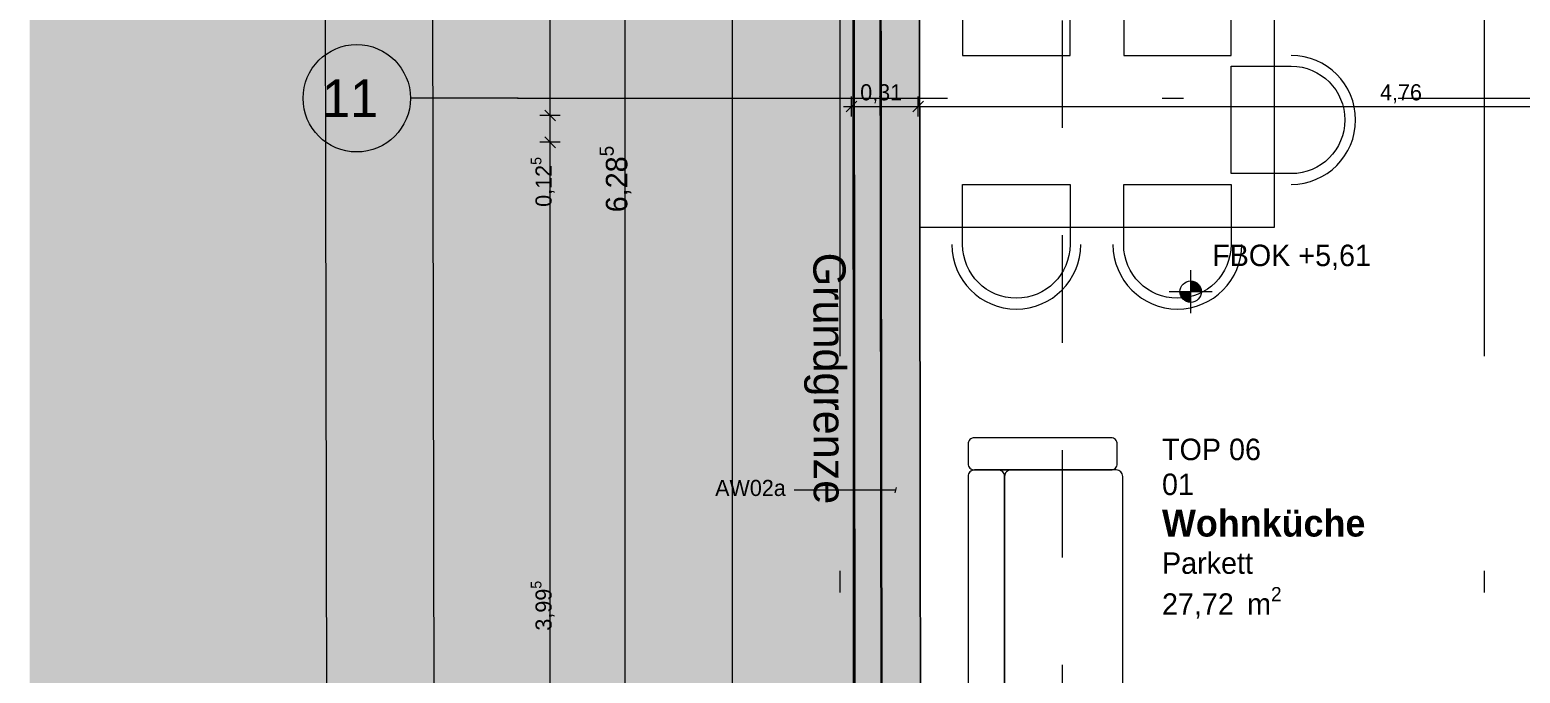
# Model space of a CAD drawing. Header units: metres. Extents: x -4 to 206, y -18 to 45.
# Drawn here: x 29.53 to 36.47, y -9.68 to -6.69 of the extents above; entities that cross this region are included whole.
import ezdxf

# ---------------------------------------------------------------- set-up
doc = ezdxf.new("R2010")
doc.units = ezdxf.units.M
doc.header["$MEASUREMENT"] = 0
doc.linetypes.add('Achse', pattern=[0.004, 0.002, -0.001, 0, -0.001])
doc.linetypes.add('Untersicht', pattern=[0.001, 0.0005, -0.0005])
for name, color, linetype in [('2._1.DG PP STG2_5_000 Achsraster', 7, 'Continuous'), ('2._1.DG PP STG2_5_110 Wand Aussen', 7, 'Continuous'), ('2._1.DG PP STG2_5_210 Decke', 7, 'Continuous'), ('2._1.DG PP STG2_5_220 Bodenaufbau', 7, 'Continuous'), ('2._1.DG PP STG2_5_510 Möblierung', 7, 'Continuous'), ('2._1.DG PP STG2_5_725 Nachbarbebauung', 7, 'Continuous'), ('2._1.DG PP STG2_5_810 Raum', 7, 'Continuous'), ('2._1.DG PP STG2_5_844 Umriss 2D', 7, 'Continuous'), ('2._1.DG PP STG2_5_851 Marker Schnitt', 7, 'Continuous'), ('2._1.DG PP STG2_5_915 Allgemein Beschriftung.x', 7, 'Continuous'), ('2._1.DG PP STG2_5_950 Polierplan Bemaßung', 7, 'Continuous'), ('2._1.DG PP STG2_5_Neubau_840 Baulinien', 7, 'Continuous')]:
    doc.layers.add(name, color=color, linetype=linetype)
doc.styles.add('ERSTELLTER_STIL_2', font='')
doc.styles.add('ERSTELLTER_STIL_6', font='')
doc.styles.get('ERSTELLTER_STIL_2').set_extended_font_data('Eurostile')
doc.styles.get('ERSTELLTER_STIL_6').set_extended_font_data('Eurostile', bold=True)
doc.linetypes.add('Grenze Bundesland', pattern='A,0,[2,415_260415_PP_VA_1_5 2 St1.Shx,S=1.5873e-05,R=0,X=0,Y=0],-0.003,0', length=0.003)

msp = doc.modelspace()

# ---------------------------------------------------------------- hatches: boundary and pattern name
at = {"layer": '2._1.DG PP STG2_5_110 Wand Aussen', "linetype": 'Continuous', "lineweight": 13, "true_color": 0xff6400}
msp.add_hatch(color=30, dxfattribs=at).paths.add_polyline_path([(33.3591, -1.3048), (33.374, -13.2037), (33.494, -13.2036), (33.4793, -1.4519)])
at = {"layer": '2._1.DG PP STG2_5_110 Wand Aussen', "linetype": 'Continuous', "lineweight": 0, "true_color": 0x373737}
msp.add_hatch(color=250, dxfattribs=at).paths.add_polyline_path([(33.4794, -1.4987), (33.494, -13.2036), (33.499, -13.2035), (33.4844, -1.4987)])
at = {"layer": '2._1.DG PP STG2_5_110 Wand Aussen', "linetype": 'Continuous', "lineweight": 13, "true_color": 0x3f7f02}
msp.add_hatch(color=76, dxfattribs=at).paths.add_polyline_path([(33.4846, -1.6787), (33.499, -13.2035), (33.679, -13.2033), (33.6646, -1.6787)])
at = {"layer": '2._1.DG PP STG2_5_725 Nachbarbebauung', "linetype": 'Continuous', "lineweight": 0, "true_color": 0x1f1f1f}
msp.add_hatch(color=250, dxfattribs=at).paths.add_polyline_path([(33.3596, -4.0618), (29.5275, -4.632), (29.5275, -14.6052), (32.0677, -14.2249), (30.2188, -14.5019), (33.3665, -14.0306)])
at = {"layer": '2._1.DG PP STG2_5_950 Polierplan Bemaßung', "linetype": 'Continuous', "lineweight": 13, "true_color": 0xfb02fe}
for points in [[(34.9333, -7.9035), (34.8833, -7.9035), (34.8871, -7.9226), (34.898, -7.9389), (34.9142, -7.9497), (34.9333, -7.9535)], [(34.9333, -7.9035), (34.9833, -7.9035), (34.9795, -7.8844), (34.9687, -7.8682), (34.9525, -7.8573), (34.9333, -7.8535)]]:
    msp.add_hatch(color=6, dxfattribs=at).paths.add_polyline_path(points)

# ---------------------------------------------------------------- linework, layer by layer
at = {"layer": '2._1.DG PP STG2_5_000 Achsraster', "color": 5, "linetype": 'Achse', "lineweight": 0, "ltscale": 1000}
for p, q in [((33.3, 1.9963), (33.3, -16.0037)), ((36.3, 1.9963), (36.3, -16.0037)), ((31.8, -7.0037), (31.3, -7.0037)), ((31.8, -7.0037), (54.3, -7.0037))]:
    msp.add_line(p, q, dxfattribs=at)
at = {"layer": '2._1.DG PP STG2_5_000 Achsraster', "color": 5, "linetype": 'Continuous', "lineweight": 0, "ltscale": 1000}
msp.add_circle((31.05, -7.0037), 0.25, dxfattribs=at)
at = {"layer": '2._1.DG PP STG2_5_000 Achsraster', "color": 5, "linetype": 'Achse', "lineweight": 0, "ltscale": 1000}
msp.add_point((31.8, -7.0037), dxfattribs=at)
msp.add_point((31.8, -7.0037), dxfattribs=at)
at = {"layer": '2._1.DG PP STG2_5_110 Wand Aussen', "color": 7, "linetype": 'Continuous', "lineweight": 13, "ltscale": 1000}
for p, q in [((33.3591, -1.3048), (33.374, -13.2037)), ((33.4794, -1.4987), (33.494, -13.2036))]:
    msp.add_line(p, q, dxfattribs=at)
at = {"layer": '2._1.DG PP STG2_5_110 Wand Aussen', "color": 7, "linetype": 'Continuous', "lineweight": 18, "ltscale": 1000}
msp.add_line((33.4846, -1.6787), (33.499, -13.2035), dxfattribs=at)
at = {"layer": '2._1.DG PP STG2_5_110 Wand Aussen', "color": 7, "linetype": 'Continuous', "lineweight": 13, "ltscale": 1000, "flags": 128}
msp.add_lwpolyline([(33.3541, -1.2987), (33.369, -13.2037)], dxfattribs=at)
at = {"layer": '2._1.DG PP STG2_5_110 Wand Aussen', "color": 7, "linetype": 'Continuous', "lineweight": 18, "ltscale": 1000, "flags": 128}
msp.add_lwpolyline([(33.6765, -11.2037), (33.6646, -1.6787)], dxfattribs=at)
at = {"layer": '2._1.DG PP STG2_5_210 Decke', "color": 7, "linetype": 'Continuous', "lineweight": 13, "ltscale": 1000, "true_color": 0xf4f4f4, "flags": 128}
msp.add_lwpolyline([(33.485, -1.9936), (33.4967, -11.3837), (42.835, -11.3837), (42.835, -10.8837), (45.685, -10.8837), (45.685, -9.9837), (52.0258, -9.9837), (52.06, -1.993), (52.0632, -1.4987), (45.765, -1.4987), (45.765, -3.9237), (43.155, -3.9237), (43.155, -5.8737), (41.175, -5.8737), (41.175, -3.9237), (38.605, -3.9237), (38.605, -1.4987), (33.485, -1.4987)], close=True, dxfattribs=at)
at = {"layer": '2._1.DG PP STG2_5_220 Bodenaufbau', "color": 7, "linetype": 'Continuous', "lineweight": 13, "ltscale": 1000, "true_color": 0xf4f4f4, "flags": 128}
msp.add_lwpolyline([(38.425, -1.6787), (33.6646, -1.6787), (33.6765, -11.2037), (42.655, -11.2037), (42.655, -10.7037), (45.505, -10.7037), (45.505, -9.8037), (51.8466, -9.8037), (51.8814, -1.6787), (45.945, -1.6787), (45.945, -4.1037), (43.335, -4.1037), (43.335, -6.0537), (40.995, -6.0537), (40.995, -4.1037), (38.425, -4.1037)], close=True, dxfattribs=at)
at = {"layer": '2._1.DG PP STG2_5_510 Möblierung', "color": 8, "linetype": 'Continuous', "lineweight": 13, "ltscale": 1000, "true_color": 0x7e7f7f}
for p, q in [((34.0665, -8.7337), (34.0365, -8.7337)), ((34.0965, -8.7337), (34.0665, -8.7337))]:
    msp.add_line(p, q, dxfattribs=at)
at = {"layer": '2._1.DG PP STG2_5_510 Möblierung', "color": 8, "linetype": 'Continuous', "lineweight": 13, "ltscale": 1000, "true_color": 0x7e7f7f, "flags": 128}
for points in [[(33.8712, -6.8045), (34.3712, -6.8045), (34.3712, -6.5245, 1), (33.8712, -6.5245)], [(34.6212, -6.8045), (35.1212, -6.8045), (35.1212, -6.5245, 1), (34.6212, -6.5245)], [(35.1212, -7.3545), (35.1212, -6.8545), (35.4012, -6.8545, -1), (35.4012, -7.3545)], [(33.8712, -7.4045), (34.3712, -7.4045), (34.3712, -7.6845, -1), (33.8712, -7.6845)], [(34.6212, -7.4045), (35.1212, -7.4045), (35.1212, -7.6845, -1), (34.6212, -7.6845)], [(34.5615, -8.7337, 0.414214), (34.5915, -8.7037), (34.5915, -8.6137, 0.414214), (34.5615, -8.5837), (33.9265, -8.5837, 0.414214), (33.8965, -8.6137), (33.8965, -8.7037, 0.414214), (33.9265, -8.7337)], [(34.0365, -10.1337, 0.414214), (34.0665, -10.1037), (34.0665, -8.7637, 0.414214), (34.0365, -8.7337), (33.9265, -8.7337, 0.414214), (33.8965, -8.7637), (33.8965, -10.1037, 0.414214), (33.9265, -10.1337)], [(34.5865, -10.1337, 0.414214), (34.6165, -10.1037), (34.6165, -8.7637, 0.414214), (34.5865, -8.7337), (34.0965, -8.7337, 0.414214), (34.0665, -8.7637), (34.0665, -10.1037, 0.414214), (34.0965, -10.1337)]]:
    msp.add_lwpolyline(points, format="xyb", close=True, dxfattribs=at)
msp.add_lwpolyline([(35.3212, -7.6045), (33.6712, -7.6045), (33.6712, -6.6045), (35.3212, -6.6045)], close=True, dxfattribs=at)
at = {"layer": '2._1.DG PP STG2_5_510 Möblierung', "color": 8, "linetype": 'Continuous', "lineweight": 13, "ltscale": 1000, "true_color": 0x7e7f7f}
for centre, start, end in [((35.4012, -7.1045), 270, 90), ((34.1212, -7.6845), 180, 0), ((34.8712, -7.6845), 180, 0)]:
    msp.add_arc(centre, 0.3, start, end, dxfattribs=at)
at = {"layer": '2._1.DG PP STG2_5_725 Nachbarbebauung', "color": 8, "linetype": 'Continuous', "lineweight": 13, "ltscale": 1000, "flags": 128}
msp.add_lwpolyline([(29.5275, -14.6052), (32.0677, -14.2249), (30.2188, -14.5019), (33.3665, -14.0306), (33.3596, -4.0618), (29.5275, -4.632)], dxfattribs=at)
at = {"layer": '2._1.DG PP STG2_5_851 Marker Schnitt', "color": 7, "linetype": 'Untersicht', "lineweight": 13, "ltscale": 1000}
msp.add_line((34.335, 1.3588), (34.335, -15.6487), dxfattribs=at)
at = {"layer": '2._1.DG PP STG2_5_915 Allgemein Beschriftung.x', "color": 7, "linetype": 'Continuous', "lineweight": 13, "ltscale": 1000}
for p, q in [((33.1724, -8.8272), (33.0875, -8.8272)), ((33.5604, -8.8272), (33.1724, -8.8272)), ((33.557, -8.8397), (33.5637, -8.8147))]:
    msp.add_line(p, q, dxfattribs=at)
at = {"layer": '2._1.DG PP STG2_5_950 Polierplan Bemaßung', "color": 1, "linetype": 'Continuous', "lineweight": 13, "ltscale": 1000, "true_color": 0xfb0106}
for p, q in [((30.8855, 1.9963), (30.9168, -14.0354)), ((31.3855, 1.9963), (31.4168, -14.0344)), ((32.3, -10.4926), (32.3, -4.2087))]:
    msp.add_line(p, q, dxfattribs=at)
at = {"layer": '2._1.DG PP STG2_5_950 Polierplan Bemaßung', "color": 7, "linetype": 'Continuous', "lineweight": 13, "ltscale": 1000}
for p, q in [((31.95, -7.0837), (31.95, -1.6787)), ((32.8, -11.2037), (32.8, -1.6787)), ((33.3541, -7.0892), (33.3541, -6.9955)), ((33.6642, -7.0892), (33.6642, -6.9955)), ((31.925, -7.0587), (31.975, -7.1087)), ((33.3166, -7.0423), (33.3541, -7.0423)), ((33.3791, -7.0173), (33.3291, -7.0673)), ((33.3541, -7.0423), (33.6642, -7.0423)), ((33.6892, -7.0173), (33.6392, -7.0673)), ((33.6642, -7.0423), (38.425, -7.0423)), ((31.9969, -7.0837), (31.9031, -7.0837)), ((31.95, -7.2087), (31.95, -7.0837)), ((31.9969, -7.2087), (31.9031, -7.2087)), ((31.925, -7.1837), (31.975, -7.2337)), ((31.95, -11.2037), (31.95, -7.2087))]:
    msp.add_line(p, q, dxfattribs=at)
at = {"layer": '2._1.DG PP STG2_5_950 Polierplan Bemaßung', "color": 6, "linetype": 'Continuous', "lineweight": 13, "ltscale": 1000, "true_color": 0xfb02fe}
for p, q in [((34.9333, -8.0035), (34.9333, -7.8035)), ((34.8333, -7.9035), (35.0333, -7.9035))]:
    msp.add_line(p, q, dxfattribs=at)
msp.add_circle((34.9333, -7.9035), 0.05, dxfattribs=at)
at = {"layer": '2._1.DG PP STG2_5_Neubau_840 Baulinien', "color": 76, "linetype": 'Grenze Bundesland', "lineweight": 13, "ltscale": 1000, "true_color": 0x3f7f02, "flags": 128}
msp.add_lwpolyline([(52.214, 1.9963), (52.2035, 0.426), (52.1486, -11.3318), (33.3665, -14.0306), (33.3591, 1.9963)], dxfattribs=at)

# ---------------------------------------------------------------- texts
at = {"layer": '2._1.DG PP STG2_5_000 Achsraster', "color": 5, "linetype": 'Continuous', "lineweight": 0, "insert": (30.889, -6.9162), "char_height": 0.175, "attachment_point": 1, "style": 'ERSTELLTER_STIL_2'}
msp.add_mtext('\\A1;{\\pql;\\pt0;\\fEurostile|b0|i0|c0|p0;\\W1.000000;11}', dxfattribs=at)
at = {"layer": '2._1.DG PP STG2_5_810 Raum', "color": 7, "linetype": 'Continuous', "lineweight": 13, "attachment_point": 1}
for s, insert, char_height, style in [('\\A1;{\\pql;\\pt0;\\fEurostile|b0|i0|c0|p0;\\W1.000000;TOP 06}', (34.7996, -8.5879), 0.1, 'ERSTELLTER_STIL_2'), ('\\A1;{\\pql;\\pt0;\\fEurostile|b0|i0|c0|p0;\\W1.000000;01}', (34.7996, -8.7504), 0.1, 'ERSTELLTER_STIL_2'), ('\\A1;{\\pql;\\pt0;\\fEurostile|b1|i0|c0|p0;\\W1.000000;Wohnküche}', (34.7996, -8.9186), 0.125, 'ERSTELLTER_STIL_6'), ('\\A1;{\\pql;\\pt0;\\fEurostile|b0|i0|c0|p0;\\W1.000000;Parkett}', (34.7996, -9.117), 0.1, 'ERSTELLTER_STIL_2'), ('\\A1;{\\pql;\\pt0,0.05;\\fEurostile|b0|i0|c0|p0;\\W1.000000;27,72\\fEurostile|b0|i0|c0|p0;\\W1.000000;\\A1{\\H.66x;\\S^  ;}\\fEurostile|b0|i0|c0|p0;\\W1.000000; m\\fEurostile|b0|i0|c0|p0;\\W1.000000;\\A1{\\H.66x;\\S2^  ;}}', (34.7996, -9.2785), 0.1, 'ERSTELLTER_STIL_2')]:
    msp.add_mtext(s, dxfattribs=dict(at, insert=insert, char_height=char_height, style=style))
at = {"layer": '2._1.DG PP STG2_5_844 Umriss 2D', "color": 76, "linetype": 'Continuous', "lineweight": 13, "true_color": 0x3f7f02, "insert": (33.2295, -8.3075), "char_height": 0.15, "attachment_point": 5, "rotation": 270.11192, "style": 'ERSTELLTER_STIL_2'}
msp.add_mtext('\\A1;{\\pqc;\\fEurostile|b0|i0|c0|p0;\\W1.000000;Grundgrenze}', dxfattribs=at)
at = {"layer": '2._1.DG PP STG2_5_915 Allgemein Beschriftung.x', "color": 7, "linetype": 'Continuous', "lineweight": 13, "insert": (32.7188, -8.8178), "char_height": 0.075, "attachment_point": 4, "style": 'ERSTELLTER_STIL_2'}
msp.add_mtext('\\A1;{\\pql;\\fEurostile|b0|i0|c0|p0;\\W1.000000;AW02a}', dxfattribs=at)
at = {"layer": '2._1.DG PP STG2_5_950 Polierplan Bemaßung', "color": 7, "linetype": 'Continuous', "lineweight": 13, "char_height": 0.075, "width": 0.22978, "attachment_point": 7, "style": 'ERSTELLTER_STIL_2'}
for s, insert in [('\\A1;{\\pql;\\fEurostile|b0|i0|c0|p0;\\W1.000000;0,31}', (33.3943, -7.0273)), ('\\A1;{\\pql;\\fEurostile|b0|i0|c0|p0;\\W1.000000;4,76}', (35.8148, -7.0273))]:
    msp.add_mtext(s, dxfattribs=dict(at, insert=insert))
at = {"layer": '2._1.DG PP STG2_5_950 Polierplan Bemaßung', "color": 7, "linetype": 'Continuous', "lineweight": 13, "char_height": 0.075, "attachment_point": 7, "rotation": 90, "style": 'ERSTELLTER_STIL_2'}
for s, insert in [('\\A1;{\\pql;\\fEurostile|b0|i0|c0|p0;\\W1.000000;0,12\\fEurostile|b0|i0|c0|p0;\\W1.000000;\\A1{\\H.66x;\\S5^  ;}}', (31.9792, -7.509)), ('\\A1;{\\pql;\\fEurostile|b0|i0|c0|p0;\\W1.000000;3,99\\fEurostile|b0|i0|c0|p0;\\W1.000000;\\A1{\\H.66x;\\S5^  ;}}', (31.9792, -9.4815))]:
    msp.add_mtext(s, dxfattribs=dict(at, insert=insert))
at = {"layer": '2._1.DG PP STG2_5_950 Polierplan Bemaßung', "color": 1, "linetype": 'Continuous', "lineweight": 13, "true_color": 0xfb0106, "insert": (32.339, -7.5342), "char_height": 0.1, "attachment_point": 7, "rotation": 90, "style": 'ERSTELLTER_STIL_2'}
msp.add_mtext('\\A1;{\\pql;\\fEurostile|b0|i0|c0|p0;\\W1.000000;6,28\\fEurostile|b0|i0|c0|p0;\\W1.000000;\\A1{\\H.66x;\\S5^  ;}}', dxfattribs=at)
at = {"layer": '2._1.DG PP STG2_5_950 Polierplan Bemaßung', "color": 6, "linetype": 'Continuous', "lineweight": 13, "true_color": 0xfb02fe, "insert": (35.0333, -7.8035), "char_height": 0.1, "width": 0.791456, "attachment_point": 7, "style": 'ERSTELLTER_STIL_2'}
msp.add_mtext('\\A1;{\\pql;\\fEurostile|b0|i0|c0|p0;\\W1.000000;FBOK +5,61}', dxfattribs=at)

doc.saveas('drawing.dxf')
